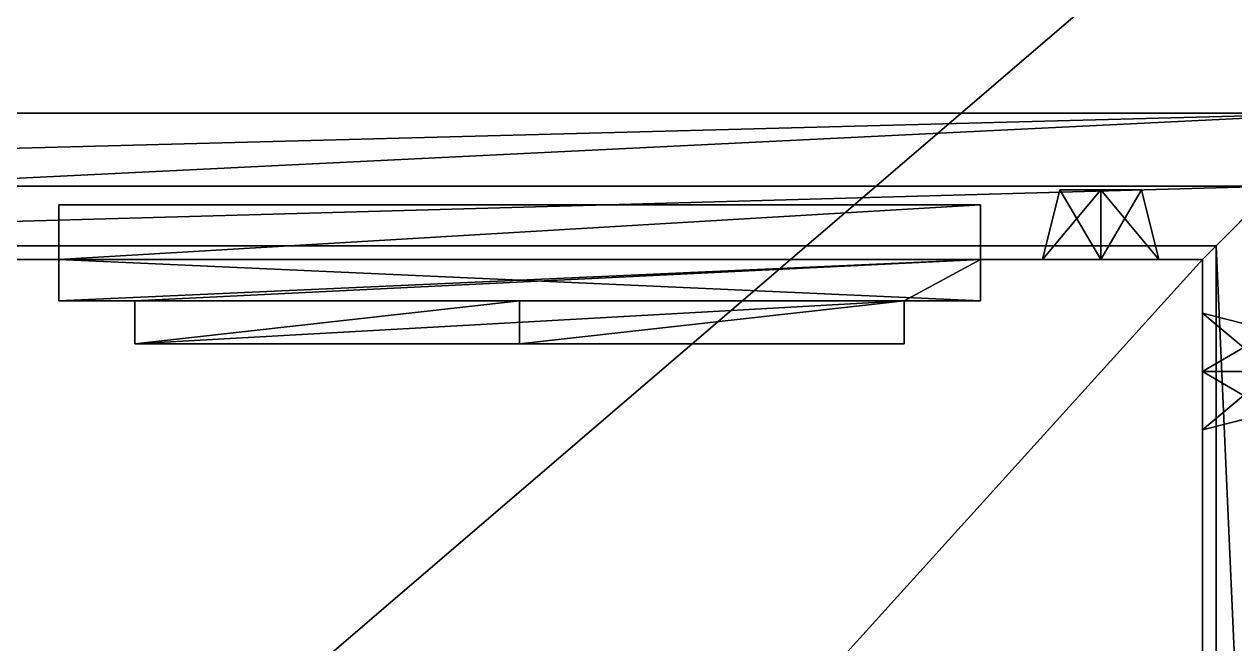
# Model space of a CAD drawing. Header units: metres. Extents: x -124 to 108, y 0 to 201.
# Drawn here: x 43.63 to 44.651, y 6.833 to 7.356 of the extents above; entities that cross this region are included whole.
import ezdxf

# ---------------------------------------------------------------- set-up
doc = ezdxf.new("R2010")
doc.units = ezdxf.units.M
doc.layers.get('0').update_dxf_attribs({"true_color": 0xff5454})

# ---------------------------------------------------------------- blocks, each defined once
blk = doc.blocks.new('door_ii')
for p, q in [((0, 2.0383), (0, 1.962)), ((0, 2.0383), (0, 2.0383, 0.046)), ((0, 1.962), (0, 2.0383, 0.046)), ((0.7777, 1.962), (0.7777, 2.0383)), ((0.7777, 2.0383), (0.7777, 2.0383, 0.046)), ((0.7777, 1.962), (0.7777, 2.0383, 0.046)), ((0.7777, 1.962, -0.0349), (0, 1.962, -0.0349)), ((0, 1.962, -0.0349), (0, 0, -0.0349)), ((0, 1.962), (0, 0)), ((0, 1.962), (0, 1.962, -0.0349)), ((0, 1.962), (0.7777, 1.962)), ((0.7777, 0, -0.0349), (0.7777, 1.962, -0.0349)), ((0.7777, 0), (0.7777, 1.962)), ((0.7777, 1.962), (0.7777, 1.962, -0.0349)), ((0.3889, 1.9314, -0.0714), (0.0643, 1.6068, -0.0714)), ((0.3889, 1.9314, -0.0349), (0.0643, 1.6068, -0.0349)), ((0.7134, 1.6068, -0.0714), (0.3889, 1.9314, -0.0714)), ((0.7134, 1.6068, -0.0349), (0.3889, 1.9314, -0.0349)), ((0.3889, 1.9314, -0.0714), (0.3889, 1.9314, -0.0349)), ((0.0643, 1.6068, -0.0714), (0.0643, 0, -0.0714)), ((0.0643, 1.6068, -0.0714), (0.0643, 1.6068, -0.0349)), ((0.0643, 1.6068, -0.0349), (0.0643, 0, -0.0349)), ((0.7134, 0, -0.0714), (0.7134, 1.6068, -0.0714)), ((0.7134, 0, -0.0349), (0.7134, 1.6068, -0.0349)), ((0.7134, 1.6068, -0.0714), (0.7134, 1.6068, -0.0349)), ((0, 0, -0.0349), (0.0643, 0, -0.0349)), ((0, 0), (0.7777, 0)), ((0, 0), (0, 0, -0.0349)), ((0.0643, 0, -0.0714), (0.0643, 0, -0.0349)), ((0.0643, 0, -0.0714), (0.7134, 0, -0.0714)), ((0.7134, 0, -0.0714), (0.7134, 0, -0.0349)), ((0.7134, 0, -0.0349), (0.7777, 0, -0.0349)), ((0.7777, 0), (0.7777, 0, -0.0349))]:
    blk.add_line(p, q)
at = {"color": 35, "true_color": 0x927150}
for p, q in [((0.7777, 2.0383), (0, 2.0383)), ((0.7777, 2.0383, 0.046), (0, 2.0383, 0.046))]:
    blk.add_line(p, q, dxfattribs=at)
at = {"color": 45, "true_color": 0xaa8f5f}
mesh = blk.add_polyface(dxfattribs=at)
corners = [(0, 2.0383), (0, 1.962), (0, 2.0383, 0.046)]
mesh.append_faces([[corners[k] for k in face] for face in [(0, 1, 2)]], dxfattribs={"color": 45})
mesh = blk.add_polyface(dxfattribs=at)
corners = [(0, 2.0383, 0.046), (0.7777, 2.0383), (0, 2.0383), (0.7777, 2.0383, 0.046)]
mesh.append_faces([[corners[k] for k in face] for face in [(0, 1, 2), (1, 0, 3)]], dxfattribs={"vtx0": -1, "color": 45})
at = {"color": 35, "true_color": 0x927150}
mesh = blk.add_polyface(dxfattribs=at)
corners = [(0.7777, 1.962), (0, 2.0383, 0.046), (0, 1.962), (0.7777, 2.0383, 0.046)]
mesh.append_faces([[corners[k] for k in face] for face in [(0, 1, 2), (1, 0, 3)]], dxfattribs={"vtx0": -1, "color": 35})
at = {"color": 45, "true_color": 0xaa8f5f}
mesh = blk.add_polyface(dxfattribs=at)
corners = [(0.7777, 2.0383, 0.046), (0.7777, 1.962), (0.7777, 2.0383)]
mesh.append_faces([[corners[k] for k in face] for face in [(0, 1, 2)]], dxfattribs={"color": 45})
mesh = blk.add_polyface(dxfattribs=at)
corners = [(0.7777, 0, -0.0349), (0.7134, 1.6068, -0.0349), (0.7134, 0, -0.0349), (0.0643, 0, -0.0349), (0, 1.962, -0.0349), (0, 0, -0.0349), (0.0643, 1.6068, -0.0349), (0.3889, 1.9314, -0.0349), (0.7777, 1.962, -0.0349)]
mesh.append_faces([[corners[k] for k in face] for face in [(0, 1, 2), (3, 4, 5)]], dxfattribs={"vtx0": -1, "color": 45})
mesh.append_faces([[corners[k] for k in face] for face in [(4, 7, 8), (8, 1, 0)]], dxfattribs={"vtx0": -1, "vtx1": -1, "color": 45})
mesh.append_faces([[corners[k] for k in face] for face in [(4, 3, 6), (4, 6, 7), (8, 7, 1)]], dxfattribs={"vtx0": -1, "vtx2": -1, "color": 45})
mesh = blk.add_polyface(dxfattribs=at)
corners = [(0.7777, 1.962), (0, 1.962, -0.0349), (0.7777, 1.962, -0.0349), (0, 1.962)]
mesh.append_faces([[corners[k] for k in face] for face in [(0, 1, 2), (1, 0, 3)]], dxfattribs={"vtx0": -1, "color": 45})
mesh = blk.add_polyface(dxfattribs=at)
corners = [(0, 1.962, -0.0349), (0, 0), (0, 0, -0.0349), (0, 1.962)]
mesh.append_faces([[corners[k] for k in face] for face in [(0, 1, 2), (1, 0, 3)]], dxfattribs={"vtx0": -1, "color": 45})
mesh = blk.add_polyface(dxfattribs=at)
corners = [(0.7777, 1.962), (0.7777, 0, -0.0349), (0.7777, 0), (0.7777, 1.962, -0.0349)]
mesh.append_faces([[corners[k] for k in face] for face in [(0, 1, 2), (1, 0, 3)]], dxfattribs={"vtx0": -1, "color": 45})
mesh = blk.add_polyface(dxfattribs=at)
corners = [(0.3889, 1.9314, -0.0714), (0.0643, 1.6068, -0.0349), (0.0643, 1.6068, -0.0714), (0.3889, 1.9314, -0.0349)]
mesh.append_faces([[corners[k] for k in face] for face in [(0, 1, 2), (1, 0, 3)]], dxfattribs={"vtx0": -1, "color": 45})
at = {"color": 28, "true_color": 0x130f0a}
mesh = blk.add_polyface(dxfattribs=at)
corners = [(0.7134, 0, -0.0714), (0.0643, 1.6068, -0.0714), (0.0643, 0, -0.0714), (0.3889, 1.9314, -0.0714), (0.7134, 1.6068, -0.0714)]
mesh.append_faces([[corners[k] for k in face] for face in [(0, 1, 2), (3, 0, 4)]], dxfattribs={"vtx0": -1, "color": 28})
mesh.append_faces([[corners[k] for k in face] for face in [(1, 0, 3)]], dxfattribs={"vtx0": -1, "vtx1": -1, "color": 28})
at = {"color": 45, "true_color": 0xaa8f5f}
mesh = blk.add_polyface(dxfattribs=at)
corners = [(0.3889, 1.9314, -0.0349), (0.7134, 1.6068, -0.0714), (0.7134, 1.6068, -0.0349), (0.3889, 1.9314, -0.0714)]
mesh.append_faces([[corners[k] for k in face] for face in [(0, 1, 2), (1, 0, 3)]], dxfattribs={"vtx0": -1, "color": 45})
mesh = blk.add_polyface(dxfattribs=at)
corners = [(0.0643, 1.6068, -0.0714), (0.0643, 0, -0.0349), (0.0643, 0, -0.0714), (0.0643, 1.6068, -0.0349)]
mesh.append_faces([[corners[k] for k in face] for face in [(0, 1, 2), (1, 0, 3)]], dxfattribs={"vtx0": -1, "color": 45})
mesh = blk.add_polyface(dxfattribs=at)
corners = [(0.7134, 1.6068, -0.0349), (0.7134, 0, -0.0714), (0.7134, 0, -0.0349), (0.7134, 1.6068, -0.0714)]
mesh.append_faces([[corners[k] for k in face] for face in [(0, 1, 2), (1, 0, 3)]], dxfattribs={"vtx0": -1, "color": 45})
mesh = blk.add_polyface(dxfattribs=at)
corners = [(0, 0), (0.0643, 0, -0.0349), (0, 0, -0.0349), (0.7134, 0, -0.0349), (0.7777, 0, -0.0349), (0.7777, 0), (0.7134, 0, -0.0714), (0.0643, 0, -0.0714)]
mesh.append_faces([[corners[k] for k in face] for face in [(0, 1, 2), (4, 0, 5), (1, 6, 7)]], dxfattribs={"vtx0": -1, "color": 45})
mesh.append_faces([[corners[k] for k in face] for face in [(3, 0, 4), (6, 1, 3)]], dxfattribs={"vtx0": -1, "vtx1": -1, "color": 45})
mesh.append_faces([[corners[k] for k in face] for face in [(1, 0, 3)]], dxfattribs={"vtx0": -1, "vtx1": -1, "vtx2": -1, "color": 45})
blk = doc.blocks.new('embellishment_i')
for p, q in [((0.0492, 0.0984), (0.0492, 0.0837, 0.0587)), ((0, 0.0492), (0.0148, 0.0492, 0.0587)), ((0.0984, 0.0492), (0.0837, 0.0492, 0.0587)), ((0.0492, 0), (0.0492, 0.0148, 0.0587))]:
    blk.add_line(p, q)
at = {"color": 35, "true_color": 0x927150, "extrusion": (0, 0, -1)}
blk.add_circle((-0.0492, 0.0492), 0.0492, dxfattribs=at)
at = {"extrusion": (0, 3.11728e-16, -1)}
blk.add_circle((-0.0492, 0.0492, -0.0587), 0.0344, dxfattribs=at)
at = {"color": 35, "true_color": 0x927150}
mesh = blk.add_polyface(dxfattribs=at)
corners = [(0.0148, 0.0492, 0.0587), (0.0492, 0.0984), (0, 0.0492), (0.0492, 0.0837, 0.0587)]
mesh.append_faces([[corners[k] for k in face] for face in [(0, 1, 2), (1, 0, 3)]], dxfattribs={"vtx0": -1, "color": 35})
mesh = blk.add_polyface(dxfattribs=at)
corners = [(0.0492, 0.0837, 0.0587), (0.0984, 0.0492), (0.0492, 0.0984), (0.0837, 0.0492, 0.0587)]
mesh.append_faces([[corners[k] for k in face] for face in [(0, 1, 2), (1, 0, 3)]], dxfattribs={"vtx0": -1, "color": 35})
mesh = blk.add_polyface(dxfattribs=at)
corners = [(0.0492, 0.0148, 0.0587), (0.0492, 0.0837, 0.0587), (0.0148, 0.0492, 0.0587), (0.0837, 0.0492, 0.0587)]
mesh.append_faces([[corners[k] for k in face] for face in [(0, 1, 2), (1, 0, 3)]], dxfattribs={"vtx0": -1, "color": 35})
mesh = blk.add_polyface(dxfattribs=at)
corners = [(0.0492, 0.0148, 0.0587), (0, 0.0492), (0.0492, 0), (0.0148, 0.0492, 0.0587)]
mesh.append_faces([[corners[k] for k in face] for face in [(0, 1, 2), (1, 0, 3)]], dxfattribs={"vtx0": -1, "color": 35})
mesh = blk.add_polyface(dxfattribs=at)
corners = [(0.0837, 0.0492, 0.0587), (0.0492, 0), (0.0984, 0.0492), (0.0492, 0.0148, 0.0587)]
mesh.append_faces([[corners[k] for k in face] for face in [(0, 1, 2), (1, 0, 3)]], dxfattribs={"vtx0": -1, "color": 35})
blk = doc.blocks.new('roof_element_ii')
at = {"color": 35, "true_color": 0x927150}
for p, q in [((2.4008, 2.6278, 1.8939), (0, 2.6278, 1.8939)), ((2.4008, 2.6278, 1.8177), (0, 2.6278, 1.8177)), ((2.3392, 2.5662, 1.7179), (0.0616, 2.5662, 1.7179)), ((2.3392, 2.5662, 1.8177), (0.0616, 2.5662, 1.8177)), ((2.289, 2.516, 1.8939), (0.1118, 2.516, 1.8939)), ((2.289, 2.516, 1.8304), (0.1118, 2.516, 1.8304)), ((2.289, 2.516, 1.8939), (2.289, 2.516, 1.8304)), ((2.289, 0.1118, 1.8304), (2.289, 2.516, 1.8304)), ((2.289, 0.1118, 1.8939), (2.289, 2.516, 1.8939)), ((2.2775, 2.5045, 1.7179), (0.1233, 2.5045, 1.7179)), ((2.2775, 0.1233, 1.7179), (2.2775, 2.5045, 1.7179))]:
    blk.add_line(p, q, dxfattribs=at)
for p, q in [((0.1233, 2.5045), (2.2775, 2.5045)), ((2.2775, 2.5045), (2.2775, 2.5045, 1.7179)), ((2.2775, 2.5045), (2.2775, 0.1233))]:
    blk.add_line(p, q)
at = {"extrusion": (0, 1, 0), "yscale": 0.842827707758548}
blk.add_blockref('door_ii', (-2.0901, 0, 2.5045), dxfattribs=at)
at = {"extrusion": (0, 1, 0)}
blk.add_blockref('embellishment_i', (-2.2408, 1.5577, 2.5045), dxfattribs=at)
at = {"extrusion": (1, 0, 0)}
blk.add_blockref('embellishment_i', (2.3606, 1.5637, 2.2775), dxfattribs=at)
at = {"color": 35, "true_color": 0x927150}
mesh = blk.add_polyface(dxfattribs=at)
corners = [(0, 2.6278, 1.8939), (2.4008, 2.6278, 1.8177), (0, 2.6278, 1.8177), (2.4008, 2.6278, 1.8939)]
mesh.append_faces([[corners[k] for k in face] for face in [(0, 1, 2), (1, 0, 3)]], dxfattribs={"vtx0": -1, "color": 35})
mesh = blk.add_polyface(dxfattribs=at)
corners = [(0, 2.6278, 1.8177), (0.0616, 2.5662, 1.8177), (0, 0, 1.8177), (2.4008, 2.6278, 1.8177), (2.3392, 2.5662, 1.8177), (2.3392, 0.0616, 1.8177), (0.0616, 0.0616, 1.8177), (2.4008, 0, 1.8177)]
mesh.append_faces([[corners[k] for k in face] for face in [(0, 1, 2), (1, 3, 4), (4, 3, 5), (2, 6, 7), (6, 2, 1), (7, 5, 3)]], dxfattribs={"vtx0": -1, "vtx1": -1, "color": 35})
mesh.append_faces([[corners[k] for k in face] for face in [(1, 0, 3), (7, 6, 5)]], dxfattribs={"vtx0": -1, "vtx2": -1, "color": 35})
mesh = blk.add_polyface(dxfattribs=at)
corners = [(0, 0, 1.8939), (0.1118, 0.1118, 1.8939), (0, 2.6278, 1.8939), (2.4008, 0, 1.8939), (2.289, 0.1118, 1.8939), (2.289, 2.516, 1.8939), (0.1118, 2.516, 1.8939), (2.4008, 2.6278, 1.8939)]
mesh.append_faces([[corners[k] for k in face] for face in [(0, 1, 2), (1, 3, 4), (4, 3, 5), (2, 6, 7), (6, 2, 1), (7, 5, 3)]], dxfattribs={"vtx0": -1, "vtx1": -1, "color": 35})
mesh.append_faces([[corners[k] for k in face] for face in [(1, 0, 3), (7, 6, 5)]], dxfattribs={"vtx0": -1, "vtx2": -1, "color": 35})
mesh = blk.add_polyface(dxfattribs=at)
corners = [(0.0616, 2.5662, 1.8177), (2.3392, 2.5662, 1.7179), (0.0616, 2.5662, 1.7179), (2.3392, 2.5662, 1.8177)]
mesh.append_faces([[corners[k] for k in face] for face in [(0, 1, 2), (1, 0, 3)]], dxfattribs={"vtx0": -1, "color": 35})
mesh = blk.add_polyface(dxfattribs=at)
corners = [(0.0616, 2.5662, 1.7179), (0.1233, 2.5045, 1.7179), (0.0616, 0.0616, 1.7179), (2.3392, 2.5662, 1.7179), (2.2775, 2.5045, 1.7179), (2.2775, 0.1233, 1.7179), (0.1233, 0.1233, 1.7179), (2.3392, 0.0616, 1.7179)]
mesh.append_faces([[corners[k] for k in face] for face in [(0, 1, 2), (1, 3, 4), (4, 3, 5), (2, 6, 7), (6, 2, 1), (7, 5, 3)]], dxfattribs={"vtx0": -1, "vtx1": -1, "color": 35})
mesh.append_faces([[corners[k] for k in face] for face in [(1, 0, 3), (7, 6, 5)]], dxfattribs={"vtx0": -1, "vtx2": -1, "color": 35})
at = {"color": 45, "true_color": 0xaa8f5f}
mesh = blk.add_polyface(dxfattribs=at)
corners = [(2.289, 0.1118, 1.8304), (0.1118, 2.516, 1.8304), (0.1118, 0.1118, 1.8304), (2.289, 2.516, 1.8304)]
mesh.append_faces([[corners[k] for k in face] for face in [(0, 1, 2), (1, 0, 3)]], dxfattribs={"vtx0": -1, "color": 45})
at = {"color": 35, "true_color": 0x927150}
mesh = blk.add_polyface(dxfattribs=at)
corners = [(2.289, 2.516, 1.8939), (0.1118, 2.516, 1.8304), (2.289, 2.516, 1.8304), (0.1118, 2.516, 1.8939)]
mesh.append_faces([[corners[k] for k in face] for face in [(0, 1, 2), (1, 0, 3)]], dxfattribs={"vtx0": -1, "color": 35})
mesh = blk.add_polyface(dxfattribs=at)
corners = [(2.289, 2.516, 1.8939), (2.289, 0.1118, 1.8304), (2.289, 0.1118, 1.8939), (2.289, 2.516, 1.8304)]
mesh.append_faces([[corners[k] for k in face] for face in [(0, 1, 2), (1, 0, 3)]], dxfattribs={"vtx0": -1, "color": 35})
at = {"color": 253, "true_color": 0xc0ab91}
mesh = blk.add_polyface(dxfattribs=at)
corners = [(2.2775, 2.5045), (0.1233, 0.1233), (0.1233, 2.5045), (2.2775, 0.1233)]
mesh.append_faces([[corners[k] for k in face] for face in [(0, 1, 2), (1, 0, 3)]], dxfattribs={"vtx0": -1, "color": 253})
mesh = blk.add_polyface(dxfattribs=at)
corners = [(0.7287, 2.5045, 1.7085), (1.1312, 2.5045, 1.5577), (0.906, 2.5045, 1.5558), (1.082, 2.5045, 1.6069), (1.1312, 2.5045, 1.6561), (2.0901, 2.5045, 1.6536), (2.2775, 2.5045), (2.0901, 2.5045), (2.1916, 2.5045, 1.5577), (2.1424, 2.5045, 1.6069), (2.1916, 2.5045, 1.6561), (2.0901, 2.5045, 1.7179), (0.1233, 2.5045), (0.396, 2.5045, 0.208), (1.3123, 2.5045), (0.1233, 2.5045, 1.7179), (0.396, 2.5045, 1.2417), (0.4866, 2.5045, 1.3323), (0.2866, 2.5045, 1.5577), (0.5513, 2.5045, 1.3323), (0.5513, 2.5045, 1.5558), (0.2374, 2.5045, 1.6069), (0.2866, 2.5045, 1.6561), (1.3123, 2.5045, 1.7179), (2.2408, 2.5045, 1.6069), (2.2775, 2.5045, 1.7179), (1.0613, 2.5045, 0.208), (1.3123, 2.5045, 1.6536), (1.0613, 2.5045, 1.2417), (0.9707, 2.5045, 1.3323), (1.1804, 2.5045, 1.6069), (0.3358, 2.5045, 1.6069), (0.906, 2.5045, 1.3323)]
mesh.append_faces([[corners[k] for k in face] for face in [(5, 6, 7), (2, 29, 32)]], dxfattribs={"vtx0": -1, "color": 253})
mesh.append_faces([[corners[k] for k in face] for face in [(0, 1, 2), (1, 0, 3), (3, 0, 4), (8, 5, 9), (9, 5, 10), (12, 13, 14), (13, 15, 16), (16, 15, 17), (17, 18, 19), (19, 18, 20), (18, 15, 21), (21, 15, 22), (23, 15, 11), (6, 24, 25), (24, 6, 8), (25, 11, 15), (14, 26, 27), (26, 14, 13), (27, 4, 23)]], dxfattribs={"vtx0": -1, "vtx1": -1, "color": 253})
mesh.append_faces([[corners[k] for k in face] for face in [(6, 5, 8), (17, 15, 18), (22, 15, 0), (0, 15, 23), (25, 10, 11), (27, 29, 1), (1, 29, 2), (23, 4, 0)]], dxfattribs={"vtx0": -1, "vtx1": -1, "vtx2": -1, "color": 253})
mesh.append_faces([[corners[k] for k in face] for face in [(10, 5, 11), (13, 12, 15), (25, 24, 10), (27, 26, 28), (27, 28, 29), (27, 1, 30), (27, 30, 4), (18, 0, 20), (0, 18, 31), (0, 31, 22)]], dxfattribs={"vtx0": -1, "vtx2": -1, "color": 253})
mesh = blk.add_polyface(dxfattribs=at)
corners = [(2.2775, 1.0517, 1.3323), (2.2775, 0.987, 1.5558), (2.2775, 0.987, 1.3323), (2.2775, 2.0296, 1.3323), (2.2775, 1.9649, 1.5558), (2.2775, 1.9649, 1.3323), (2.2775, 0.1233), (2.2775, 0.477, 0.208), (2.2775, 0.1233, 1.7179), (2.2775, 2.5045), (2.2775, 0.2508, 1.27), (2.2775, 0.3001, 1.2208), (2.2775, 0.3493, 1.27), (2.2775, 0.3493, 1.6113), (2.2775, 1.1422, 0.208), (2.2775, 1.4549, 0.208), (2.2775, 1.1422, 1.2417), (2.2775, 1.2716, 1.27), (2.2775, 1.3208, 1.2208), (2.2775, 1.37, 1.27), (2.2775, 1.37, 1.6129), (2.2775, 2.1201, 0.208), (2.2775, 2.1201, 1.2417), (2.2775, 2.1654, 1.6129), (2.2775, 2.3606, 1.6129), (2.2775, 2.4098, 1.5637), (2.2775, 2.4591, 1.6129), (2.2775, 0.8096, 1.7085), (2.2775, 2.5045, 1.7179), (2.2775, 0.3001, 1.6605), (2.2775, 0.2508, 1.6113), (2.2775, 0.6323, 1.5558), (2.2775, 0.477, 1.2417), (2.2775, 0.5676, 1.3323), (2.2775, 0.6323, 1.3323), (2.2775, 1.7875, 1.7085), (2.2775, 1.3208, 1.6621), (2.2775, 1.2716, 1.6129), (2.2775, 1.6102, 1.5558), (2.2775, 1.4549, 1.2417), (2.2775, 1.5455, 1.3323), (2.2775, 1.6102, 1.3323), (2.2775, 2.1162, 1.6621), (2.2775, 2.0669, 1.6129), (2.2775, 2.4098, 1.6621), (2.2775, 2.1162, 1.5637), (2.2775, 1.3208, 1.3192), (2.2775, 1.3208, 1.5637), (2.2775, 0.3001, 1.3192), (2.2775, 0.3001, 1.5621)]
mesh.append_faces([[corners[k] for k in face] for face in [(0, 1, 2), (3, 4, 5), (31, 33, 34), (38, 40, 41)]], dxfattribs={"vtx0": -1, "color": 253})
mesh.append_faces([[corners[k] for k in face] for face in [(6, 7, 8), (10, 7, 11), (11, 7, 12), (7, 9, 14), (14, 15, 16), (17, 15, 18), (18, 15, 19), (15, 9, 21), (21, 9, 22), (24, 9, 25), (25, 9, 26), (8, 27, 28), (29, 8, 30), (27, 13, 31), (32, 13, 7), (36, 1, 37), (35, 20, 38), (39, 20, 15), (42, 4, 43), (44, 23, 24), (28, 26, 9), (22, 43, 3), (43, 22, 45), (45, 22, 23), (46, 37, 17), (37, 46, 47), (47, 19, 20), (48, 30, 10), (30, 48, 49), (49, 12, 13)]], dxfattribs={"vtx0": -1, "vtx1": -1, "color": 253})
mesh.append_faces([[corners[k] for k in face] for face in [(8, 7, 10), (12, 7, 13), (14, 9, 15), (16, 15, 17), (19, 15, 20), (22, 9, 23), (23, 9, 24), (27, 8, 29), (30, 8, 10), (31, 13, 32), (28, 27, 35), (35, 27, 36), (37, 1, 0), (37, 16, 17), (38, 20, 39), (28, 35, 42), (43, 4, 3), (28, 23, 44)]], dxfattribs={"vtx0": -1, "vtx1": -1, "vtx2": -1, "color": 253})
mesh.append_faces([[corners[k] for k in face] for face in [(7, 6, 9), (27, 29, 13), (31, 32, 33), (36, 27, 1), (37, 0, 16), (35, 36, 20), (38, 39, 40), (42, 35, 4), (28, 42, 23), (28, 44, 26), (47, 46, 19), (49, 48, 12)]], dxfattribs={"vtx0": -1, "vtx2": -1, "color": 253})
blk = doc.blocks.new('Component_1')
blk.add_blockref('roof_element_ii', (42.3463, 4.653, 11.13))
mesh = blk.add_polyface()
corners = [(45.6603, 8.345, 11.13), (35.9315, 5.9828, 11.13), (35.9315, 8.345, 11.13), (35.9315, 0, 11.13), (45.6603, 0, 11.13), (45.6603, 6.186, 11.13)]
mesh.append_faces([[corners[k] for k in face] for face in [(0, 1, 2), (4, 0, 5)]], dxfattribs={"vtx0": -1})
mesh.append_faces([[corners[k] for k in face] for face in [(1, 0, 3), (3, 0, 4)]], dxfattribs={"vtx0": -1, "vtx1": -1})

msp = doc.modelspace()

# ---------------------------------------------------------------- block references
msp.add_blockref('Component_1', (0, 0))

doc.saveas('drawing.dxf')
